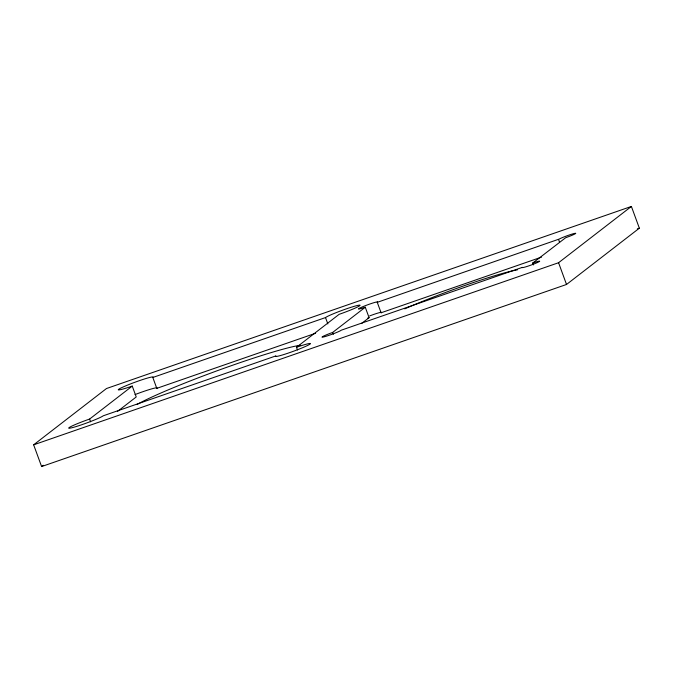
<?xml version="1.0" encoding="UTF-8"?>
<svg xmlns="http://www.w3.org/2000/svg" width="673" height="673" viewBox="0 0 673 673"><rect width="100%" height="100%" fill="white"/><g stroke="black" fill="none" stroke-linecap="round" stroke-linejoin="round"><path stroke-width="1.01" d="M33.65 444.819L106.477 388.531L631.392 206.443L639.35 228.181L566.523 284.469L41.608 466.557L33.65 444.819L558.573 262.722L631.392 206.443M297.483 350.002L296.49 347.285A18.575 1.363 -20.1 0 1 310.118 344.038A18.575 1.363 -20.1 0 1 289.55 352.652A18.575 1.363 -20.1 0 1 275.922 355.899L103.23 415.805A18.575 1.363 -20.1 0 1 82.661 424.419A18.575 1.363 -20.1 0 1 69.033 427.666A18.575 1.363 -20.1 0 1 89.602 419.06L132.253 386.092L136.232 396.961L117.363 411.54M41.608 466.557L43.265 465.279M296.49 347.285L339.142 314.325A18.575 1.363 -20.1 0 0 359.71 305.71A18.575 1.363 -20.1 0 0 346.073 308.957A18.575 1.363 -20.1 0 0 325.513 317.572L152.813 377.477A18.575 1.363 -20.1 0 0 139.185 380.733A18.575 1.363 -20.1 0 0 118.616 389.339A18.575 1.363 -20.1 0 0 132.253 386.092M533.42 264.935L532.73 263.034A9.287 0.681 -20.1 0 1 539.544 261.41A9.287 0.681 -20.1 0 1 529.256 265.717A9.287 0.681 -20.1 0 1 522.441 267.341L341.203 330.216A10.255 0.749 -20.1 0 1 330.569 334.784A10.255 0.749 -20.1 0 1 322.047 337.005A10.255 0.749 -20.1 0 1 332.672 332.428L365.271 307.233L369.09 317.673L361.754 323.343M532.73 263.034L565.665 237.72A9.287 0.681 -20.1 0 0 575.516 233.598A9.287 0.681 -20.1 0 0 569.922 234.776A9.287 0.681 -20.1 0 0 559.095 239.1L377.267 302.337A10.255 0.749 -20.1 0 0 370.798 303.691A10.255 0.749 -20.1 0 0 358.802 308.596A10.255 0.749 -20.1 0 0 365.271 307.233M135.021 394.588A18.575 1.363 -20.1 0 1 156.792 388.346L315.595 333.261M369.628 315.931A10.255 0.749 -20.1 0 1 381.086 312.777L541.563 257.103M637.365 228.87L639.35 228.181M558.548 239.453L559.591 242.297M558.573 262.722L566.523 284.469M377.267 302.337L381.086 312.777M332.672 332.428L333.371 334.33M325.513 317.572L327.835 323.915M152.813 377.477L156.792 388.346M89.602 419.06L90.594 421.778M137.174 404.431A92.857 6.797 -20.1 0 1 219.457 369.923A92.857 6.797 -20.1 0 1 300.309 345.274M369.09 317.673A10.255 0.749 -20.1 0 1 367.525 318.186M404.742 308.857A74.282 5.443 -20.1 0 1 517.402 269.881"/></g></svg>
